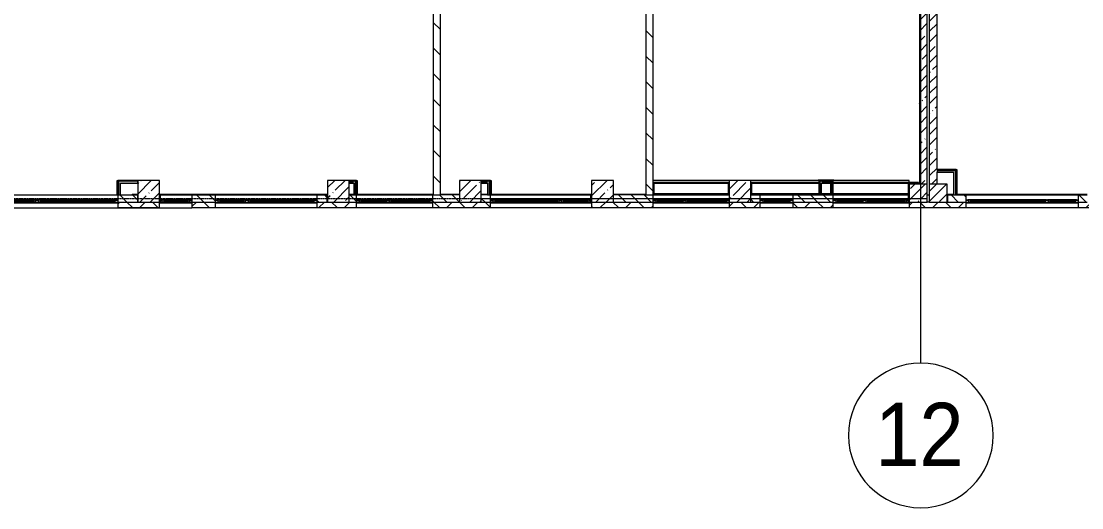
# Model space of a CAD drawing. Header units: millimetres. Extents: x 81548 to 272142, y -8553 to 29000.
# Drawn here: x 158572 to 187892, y -8553 to 4902 of the extents above; entities that cross this region are included whole.
import ezdxf

# ---------------------------------------------------------------- set-up
doc = ezdxf.new("R2010")
doc.units = ezdxf.units.MM
doc.linetypes.add('Осевая', pattern=[31.75, 6.35, -4.7625, 15.875, -4.7625])
for name, color, linetype, lineweight, true_color in [('A-FLOR-1', 7, 'Continuous', 5, 0xaaaaaa), ('I-WALL-2', 7, 'Continuous', 5, 0xe7e7e7), ('I-WALL-3', 7, 'Continuous', 9, 0xe7e7e7)]:
    doc.layers.add(name, color=color, linetype=linetype, lineweight=lineweight, true_color=true_color)
for name, color, linetype, lineweight in [('A-GLAZ-3', 7, 'Continuous', 5), ('A-WALL', 7, 'Continuous', 9), ('A-WALL-3', 7, 'Continuous', 5), ('I-WALL-4', 7, 'Continuous', 5), ('S-COLS-3', 7, 'Continuous', 5), ('Оси', 7, 'Continuous', 9), ('Оси-1', 7, 'Continuous', 20), ('Оси-2', 7, 'Осевая', 9)]:
    doc.layers.add(name, color=color, linetype=linetype, lineweight=lineweight)
doc.styles.add('Arial_1', font='arial.ttf', dxfattribs={"width": 0.9, "height": 1750})
pattern_1 = [(45, (145131.5, 0), (-285.123, 285.123), []), (45, (145416.64, 0), (-285.123, 285.123), [504.031, -100.806, 16.764, -84.042])]
pattern_2 = [(135, (145131.5, 0), (-353.553, -353.553), [])]
pattern_3 = [(135, (145131.52, 0), (-176.7767, -176.7767), [])]
pattern_4 = [(45, (145131.5, 0), (-530.33, 530.33), []), (135, (145131.5, 0), (-530.33, -530.33), [])]

# ---------------------------------------------------------------- blocks, each defined once
blk = doc.blocks.new('BSC_Колонна _Прямоугольная - 600х600-V25-2_10_3_птичка')
at = {"layer": 'S-COLS-3'}
h = blk.add_hatch(dxfattribs=at)
h.set_pattern_fill('FP_42', color=256, style=0, pattern_type=2)
h.set_pattern_definition([(45, (-25860, -200), (-285.123, 285.123), []), (45, (-25574.88, -200), (-285.123, 285.123), [504.031, -100.806, 16.764, -84.042])])
h.paths.add_polyline_path([(-285, -300), (300, -300), (300, 300), (-300, 300), (-300, -300)])
for p, q in [((300, 300), (-300, 300)), ((-300, 300), (-300, -300)), ((300, -300), (300, 300)), ((-300, -300), (300, -300))]:
    blk.add_line(p, q, dxfattribs=at)
blk = doc.blocks.new('BSC_Колонна _Прямоугольная - 600х600-V26-2_10_3_птичка')
at = {"layer": 'S-COLS-3'}
h = blk.add_hatch(dxfattribs=at)
h.set_pattern_fill('FP_43', color=256, style=0, pattern_type=2)
h.set_pattern_definition([(45, (-29509.74, -200), (-285.123, 285.123), []), (45, (-29224.6, -200), (-285.123, 285.123), [504.031, -100.806, 16.764, -84.042])])
h.paths.add_polyline_path([(-300, -300), (300, -300), (300, 300), (-300, 300)])
for p, q in [((300, 300), (-300, 300)), ((-300, 300), (-300, -300)), ((300, -300), (300, 300)), ((-300, -300), (300, -300))]:
    blk.add_line(p, q, dxfattribs=at)
blk = doc.blocks.new('BSC_Колонна _Прямоугольная - 500х500-V27-2_10_3_птичка')
at = {"layer": 'S-COLS-3'}
h = blk.add_hatch(dxfattribs=at)
h.set_pattern_fill('FP_44', color=256, style=0, pattern_type=2)
h.set_pattern_definition([(45, (-38790, -150), (-285.123, 285.123), []), (45, (-38504.88, -150), (-285.123, 285.123), [504.031, -100.806, 16.764, -84.042])])
h.paths.add_polyline_path([(-216, -250), (250, -250), (250, 250), (-250, 250), (-250, -250)])
for p, q in [((250, 250), (-250, 250)), ((-250, 250), (-250, -250)), ((250, -250), (250, 250)), ((-250, -250), (250, -250))]:
    blk.add_line(p, q, dxfattribs=at)
blk = doc.blocks.new('BSC_Колонна _Прямоугольная - 600х600-V56-2_10_3_птичка')
at = {"layer": 'S-COLS-3'}
h = blk.add_hatch(dxfattribs=at)
h.set_pattern_fill('FP_84', color=256, style=0, pattern_type=2)
h.set_pattern_definition([(45, (-33310, -200), (-285.123, 285.123), []), (45, (-33024.88, -200), (-285.123, 285.123), [504.031, -100.806, 16.764, -84.042])])
h.paths.add_polyline_path([(-300, -300), (300, -300), (300, 300), (-300, 300), (-300, 30)])
for p, q in [((300, 300), (-300, 300)), ((-300, 300), (-300, -300)), ((300, -300), (300, 300)), ((-300, -300), (300, -300))]:
    blk.add_line(p, q, dxfattribs=at)
blk = doc.blocks.new('120_Окно_СКБ_2Ст - 120_Окно_СКБ_2Ст 2100х2400 _мал створка справа_-22446225-2_10_3_птичка')
at = {"layer": 'A-GLAZ-3'}
for p, q in [((-1050, -127), (-1050, -57)), ((-1050, -57), (-980, -57)), ((1050, -57), (-1050, -57)), ((-980, -127), (-1050, -127)), ((-1050, -127), (-1000, -127)), ((-980, -127), (-1000, -127)), ((-1000, -127), (-1000, -137)), ((-1000, -137), (170, -137)), ((170, -137), (-1000, -137)), ((-980, -57), (-980, -127)), ((150, -87), (-980, -87)), ((-980, -87), (-980, -127)), ((-930, -137), (-930, -87)), ((-930, -107), (100, -107)), ((100, -117), (-930, -117)), ((100, -137), (100, -87)), ((150, -127), (150, -57)), ((150, -57), (220, -57)), ((150, -127), (150, -87)), ((220, -127), (150, -127)), ((170, -127), (150, -127)), ((170, -127), (200, -127)), ((170, -137), (170, -127)), ((220, -127), (200, -127)), ((200, -127), (200, -137)), ((200, -137), (1000, -137)), ((1000, -137), (200, -137)), ((220, -57), (220, -127)), ((980, -87), (220, -87)), ((220, -87), (220, -127)), ((270, -137), (270, -87)), ((270, -107), (930, -107)), ((930, -117), (270, -117)), ((930, -137), (930, -87)), ((980, -127), (980, -57)), ((980, -57), (1050, -57)), ((980, -127), (980, -87)), ((1050, -127), (980, -127)), ((1000, -127), (980, -127)), ((1000, -127), (1050, -127)), ((1000, -137), (1000, -127)), ((1050, -57), (1050, -127))]:
    blk.add_line(p, q, dxfattribs=at)
blk = doc.blocks.new('120_Окно_СКБ_2Ст - 120_Окно_СКБ_2Ст 3100х2500 _мал_ створка слева-2_-22446420-2_10_3_птичка')
at = {"layer": 'A-GLAZ-3'}
for p, q in [((-1550, -127), (-1550, -57)), ((-1550, -57), (-1480, -57)), ((1550, -57), (-1550, -57)), ((-1480, -127), (-1550, -127)), ((-1550, -127), (-1500, -127)), ((-1480, -127), (-1500, -127)), ((-1500, -127), (-1500, -137)), ((-1500, -137), (-700, -137)), ((-700, -137), (-1500, -137)), ((-1480, -57), (-1480, -127)), ((-720, -87), (-1480, -87)), ((-1480, -87), (-1480, -127)), ((-1430, -137), (-1430, -87)), ((-1430, -107), (-770, -107)), ((-770, -117), (-1430, -117)), ((-770, -137), (-770, -87)), ((-720, -127), (-720, -57)), ((-720, -57), (-650, -57)), ((-720, -127), (-720, -87)), ((-650, -127), (-720, -127)), ((-700, -127), (-720, -127)), ((-700, -127), (-670, -127)), ((-700, -137), (-700, -127)), ((-650, -127), (-670, -127)), ((-670, -127), (-670, -137)), ((-670, -137), (1500, -137)), ((1500, -137), (-670, -137)), ((-650, -57), (-650, -127)), ((1480, -87), (-650, -87)), ((-650, -87), (-650, -127)), ((-600, -137), (-600, -87)), ((-600, -107), (1430, -107)), ((1430, -117), (-600, -117)), ((1430, -137), (1430, -87)), ((1480, -127), (1480, -57)), ((1480, -57), (1550, -57)), ((1480, -127), (1480, -87)), ((1550, -127), (1480, -127)), ((1500, -127), (1480, -127)), ((1500, -127), (1550, -127)), ((1500, -137), (1500, -127)), ((1550, -57), (1550, -127))]:
    blk.add_line(p, q, dxfattribs=at)
blk = doc.blocks.new('120_Окно_СКБ_2Ст - 120_Окно_СКБ_2Ст 2800х2500_створка_-22445922-2_10_3_птичка')
at = {"layer": 'A-GLAZ-3'}
for p, q in [((-1400, -127), (-1400, -57)), ((-1400, -57), (-1330, -57)), ((1400, -57), (-1400, -57)), ((-1330, -127), (-1400, -127)), ((-1400, -127), (-1350, -127)), ((-1330, -127), (-1350, -127)), ((-1350, -127), (-1350, -137)), ((-1350, -137), (520, -137)), ((520, -137), (-1350, -137)), ((-1330, -57), (-1330, -127)), ((500, -87), (-1330, -87)), ((-1330, -87), (-1330, -127)), ((-1280, -137), (-1280, -87)), ((-1280, -107), (450, -107)), ((450, -117), (-1280, -117)), ((450, -137), (450, -87)), ((500, -127), (500, -57)), ((500, -57), (570, -57)), ((500, -127), (500, -87)), ((570, -127), (500, -127)), ((520, -127), (500, -127)), ((520, -127), (550, -127)), ((520, -137), (520, -127)), ((570, -127), (550, -127)), ((550, -127), (550, -137)), ((550, -137), (1350, -137)), ((1350, -137), (550, -137)), ((570, -57), (570, -127)), ((1330, -87), (570, -87)), ((570, -87), (570, -127)), ((620, -137), (620, -87)), ((620, -107), (1280, -107)), ((1280, -117), (620, -117)), ((1280, -137), (1280, -87)), ((1330, -127), (1330, -57)), ((1330, -57), (1400, -57)), ((1330, -127), (1330, -87)), ((1400, -127), (1330, -127)), ((1350, -127), (1330, -127)), ((1350, -127), (1400, -127)), ((1350, -137), (1350, -127)), ((1400, -57), (1400, -127))]:
    blk.add_line(p, q, dxfattribs=at)
blk = doc.blocks.new('120_Окно_СКБ_2Ст - 120_Окно_СКБ_2Ст 3100х2500 _мал_створка слева_ 2-22446355-2_10_3_птичка')
at = {"layer": 'A-GLAZ-3'}
for p, q in [((-1550, -127), (-1550, -57)), ((-1550, -57), (-1480, -57)), ((1550, -57), (-1550, -57)), ((-1480, -127), (-1550, -127)), ((-1550, -127), (-1500, -127)), ((-1480, -127), (-1500, -127)), ((-1500, -127), (-1500, -137)), ((-1500, -137), (670, -137)), ((670, -137), (-1500, -137)), ((-1480, -57), (-1480, -127)), ((650, -87), (-1480, -87)), ((-1480, -87), (-1480, -127)), ((-1430, -137), (-1430, -87)), ((-1430, -107), (600, -107)), ((600, -117), (-1430, -117)), ((600, -137), (600, -87)), ((650, -127), (650, -57)), ((650, -57), (720, -57)), ((650, -127), (650, -87)), ((720, -127), (650, -127)), ((670, -127), (650, -127)), ((670, -127), (700, -127)), ((670, -137), (670, -127)), ((720, -127), (700, -127)), ((700, -127), (700, -137)), ((700, -137), (1500, -137)), ((1500, -137), (700, -137)), ((720, -57), (720, -127)), ((1480, -87), (720, -87)), ((720, -87), (720, -127)), ((770, -137), (770, -87)), ((770, -107), (1430, -107)), ((1430, -117), (770, -117)), ((1430, -137), (1430, -87)), ((1480, -127), (1480, -57)), ((1480, -57), (1550, -57)), ((1480, -127), (1480, -87)), ((1550, -127), (1480, -127)), ((1500, -127), (1480, -127)), ((1500, -127), (1550, -127)), ((1500, -137), (1500, -127)), ((1550, -57), (1550, -127))]:
    blk.add_line(p, q, dxfattribs=at)
blk = doc.blocks.new('BSC_Колонна _Прямоугольная - 500х500-V96-2_10_3_птичка')
at = {"layer": 'S-COLS-3'}
h = blk.add_hatch(dxfattribs=at)
h.set_pattern_fill('FP_118', color=256, style=0, pattern_type=2)
h.set_pattern_definition([(45, (-38240, -150), (-285.123, 285.123), []), (45, (-37954.88, -150), (-285.123, 285.123), [504.031, -100.806, 16.764, -84.042])])
h.paths.add_polyline_path([(-250, -250), (250, -250), (250, 250), (-250, 250), (-250, 80)])
for p, q in [((250, 250), (-250, 250)), ((-250, 250), (-250, -250)), ((250, -250), (250, 250)), ((-250, -250), (250, -250))]:
    blk.add_line(p, q, dxfattribs=at)
blk = doc.blocks.new('120_Окно_СКБ_2Ст - 120_Окно_СКБ_2Ст 2800х2500 4-24273432-2_10_3_птичка')
at = {"layer": 'A-GLAZ-3'}
for p, q in [((-1400, -127), (-1400, -57)), ((-1400, -57), (-1330, -57)), ((1400, -57), (-1400, -57)), ((-1330, -127), (-1400, -127)), ((-1400, -127), (-1350, -127)), ((-1330, -127), (-1350, -127)), ((-1350, -127), (-1350, -137)), ((-1350, -137), (-550, -137)), ((-550, -137), (-1350, -137)), ((-1330, -57), (-1330, -127)), ((-570, -87), (-1330, -87)), ((-1330, -87), (-1330, -127)), ((-1280, -137), (-1280, -87)), ((-1280, -107), (-620, -107)), ((-620, -117), (-1280, -117)), ((-620, -137), (-620, -87)), ((-570, -127), (-570, -57)), ((-570, -57), (-500, -57)), ((-570, -127), (-570, -87)), ((-500, -127), (-570, -127)), ((-550, -127), (-570, -127)), ((-550, -127), (-520, -127)), ((-550, -137), (-550, -127)), ((-500, -127), (-520, -127)), ((-520, -127), (-520, -137)), ((-520, -137), (1350, -137)), ((1350, -137), (-520, -137)), ((-500, -57), (-500, -127)), ((1330, -87), (-500, -87)), ((-500, -87), (-500, -127)), ((-450, -137), (-450, -87)), ((-450, -107), (1280, -107)), ((1280, -117), (-450, -117)), ((1280, -137), (1280, -87)), ((1330, -127), (1330, -57)), ((1330, -57), (1400, -57)), ((1330, -127), (1330, -87)), ((1400, -127), (1330, -127)), ((1350, -127), (1330, -127)), ((1350, -127), (1400, -127)), ((1350, -137), (1350, -127)), ((1400, -57), (1400, -127))]:
    blk.add_line(p, q, dxfattribs=at)
blk = doc.blocks.new('120_Окно_СКБ_1Ст - 120_Окно_СКБ_1Ст 900х2500_h_-22445987-2_10_3_птичка')
at = {"layer": 'A-GLAZ-3'}
for p, q in [((-450, -127), (-450, -57)), ((-450, -57), (-380, -57)), ((450, -57), (-450, -57)), ((-380, -127), (-450, -127)), ((-450, -127), (-400, -127)), ((-380, -127), (-400, -127)), ((-400, -127), (-400, -137)), ((-400, -137), (400, -137)), ((400, -137), (-400, -137)), ((-380, -57), (-380, -127)), ((380, -87), (-380, -87)), ((-380, -87), (-380, -127)), ((-330, -137), (-330, -87)), ((-330, -107), (330, -107)), ((330, -117), (-330, -117)), ((330, -137), (330, -87)), ((380, -127), (380, -57)), ((380, -57), (450, -57)), ((380, -127), (380, -87)), ((450, -127), (380, -127)), ((400, -127), (380, -127)), ((400, -127), (450, -127)), ((400, -137), (400, -127)), ((450, -57), (450, -127))]:
    blk.add_line(p, q, dxfattribs=at)
blk = doc.blocks.new('120_Окно_СКБ_1Ст - 120_Окно_СКБ_1Ст 900х2500_h_-20664874-2_10_3_птичка')
at = {"layer": 'A-GLAZ-3'}
for p, q in [((-450, -127), (-450, -57)), ((-450, -57), (-380, -57)), ((450, -57), (-450, -57)), ((-380, -127), (-450, -127)), ((-450, -127), (-400, -127)), ((-380, -127), (-400, -127)), ((-400, -127), (-400, -137)), ((-400, -137), (400, -137)), ((400, -137), (-400, -137)), ((-380, -57), (-380, -127)), ((380, -87), (-380, -87)), ((-380, -87), (-380, -127)), ((-330, -137), (-330, -87)), ((-330, -107), (330, -107)), ((330, -117), (-330, -117)), ((330, -137), (330, -87)), ((380, -127), (380, -57)), ((380, -57), (450, -57)), ((380, -127), (380, -87)), ((450, -127), (380, -127)), ((400, -127), (380, -127)), ((400, -127), (450, -127)), ((400, -137), (400, -127)), ((450, -57), (450, -127))]:
    blk.add_line(p, q, dxfattribs=at)
blk = doc.blocks.new('BSC_Колонна _Прямоугольная - 600х600-V129-2_10_3_птичка')
at = {"layer": 'S-COLS-3'}
h = blk.add_hatch(dxfattribs=at)
h.set_pattern_fill('FP_148', color=256, style=0, pattern_type=2)
h.set_pattern_definition([(45, (-22210, -200), (-285.123, 285.123), []), (45, (-21924.88, -200), (-285.123, 285.123), [504.031, -100.806, 16.764, -84.042])])
h.paths.add_polyline_path([(-300, -300), (300, -300), (300, 300), (-300, 300), (-300, 30)])
for p, q in [((300, 300), (-300, 300)), ((-300, 300), (-300, -300)), ((300, -300), (300, 300)), ((-300, -300), (300, -300))]:
    blk.add_line(p, q, dxfattribs=at)
blk = doc.blocks.new('Зашивка приборов отопления23 - Зашивка приборов отопления-33321838-2_10_3_птичка')
at = {"layer": 'A-WALL-3'}
for p, q in [((36640, 23400), (34540, 23400)), ((34540, 23079), (36640, 23079)), ((36640, 23079), (34540, 23079)), ((34540, 23004), (36640, 23004))]:
    blk.add_line(p, q, dxfattribs=at)
blk = doc.blocks.new('Зашивка приборов отопления24 - Зашивка приборов отопления-33321996-2_10_3_птичка')
at = {"layer": 'A-WALL-3'}
for p, q in [((36640, 23400), (34760, 23400)), ((34760, 23079), (36640, 23079)), ((36640, 23079), (34760, 23079)), ((34760, 23004), (36640, 23004))]:
    blk.add_line(p, q, dxfattribs=at)
blk = doc.blocks.new('Зашивка приборов отопления25 - Зашивка приборов отопления-33322064-2_10_3_птичка')
at = {"layer": 'A-WALL-3'}
for p, q in [((36640, 23400), (34540, 23400)), ((34540, 23104), (34540, 23079)), ((34540, 23079), (36640, 23079)), ((36640, 23079), (34540, 23079)), ((34540, 23079), (34540, 23004)), ((34540, 23004), (36640, 23004))]:
    blk.add_line(p, q, dxfattribs=at)
blk = doc.blocks.new('Ось сетки - D8-29747960-2_10_3_птичка')
at = {"layer": 'Оси-1'}
for start, end in [(360, 180), (180, 360)]:
    blk.add_arc((0, 0), 4, start, end, dxfattribs=at)

msp = doc.modelspace()

# ---------------------------------------------------------------- hatches: boundary and pattern name
at = {"layer": 'A-WALL-3'}
h = msp.add_hatch(dxfattribs=at)
h.set_pattern_fill('FP_65', color=256, style=0, pattern_type=2)
h.set_pattern_definition(pattern_3)
h.paths.add_polyline_path([(161421.1, -100), (161791.5, -100), (161791.5, 100), (161241.5, 100), (161241.5, -100)])
h.paths.add_polyline_path([(157891.5, -100), (158141.5, -100), (158141.5, 100), (157891.5, 100)])
h = msp.add_hatch(dxfattribs=at)
h.set_pattern_fill('FP_65', color=256, style=0, pattern_type=2)
h.set_pattern_definition(pattern_3)
h.paths.add_polyline_path([(166741.5, -100), (167031.5, -100), (167031.5, 100), (166741.5, 100)])
h.paths.add_polyline_path([(163941.5, -100), (163941.5, 100), (163291.5, 100), (163291.5, -100)])
h = msp.add_hatch(dxfattribs=at)
h.set_pattern_fill('FP_65', color=256, style=0, pattern_type=2)
h.set_pattern_definition(pattern_3)
h.paths.add_polyline_path([(169941.5, -100), (170691.5, -100), (170691.5, 100), (169941.5, 100)])
h.paths.add_polyline_path([(167641.5, -100), (167841.5, -100), (167841.5, 100), (167641.5, 100)])
h = msp.add_hatch(dxfattribs=at)
h.set_pattern_fill('FP_65', color=256, style=0, pattern_type=2)
h.set_pattern_definition(pattern_3)
h.paths.add_polyline_path([(171541.3, -100), (171541.3, 100), (171291.5, 100), (171291.5, -100)])
h = msp.add_hatch(dxfattribs=at)
h.set_pattern_fill('FP_65', color=256, style=0, pattern_type=2)
h.set_pattern_definition(pattern_3)
h.paths.add_polyline_path([(176041.5, -100), (176041.5, 100), (174941.3, 100), (174941.3, -100), (175813.2, -100)])
h = msp.add_hatch(dxfattribs=at)
h.set_pattern_fill('FP_65', color=256, style=0, pattern_type=2)
h.set_pattern_definition(pattern_3)
h.paths.add_polyline_path([(179991.5, -100), (181021.5, -100), (181021.5, 100), (179901.5, 100), (179901.5, -100)])
h.paths.add_polyline_path([(178741.5, -100), (179001.5, -100), (179001.5, 100), (178741.5, 100)])
h = msp.add_hatch(dxfattribs=at)
h.set_pattern_fill('FP_65', color=256, style=0, pattern_type=2)
h.set_pattern_definition(pattern_3)
h.paths.add_polyline_path([(188041.5, -100), (188041.5, 100), (187791.5, 100), (187791.5, -100)])
h.paths.add_polyline_path([(184634.1, -100), (184691.5, -100), (184691.5, 100), (184181.5, 100), (184181.5, -100)])
h = msp.add_hatch(dxfattribs=at)
h.set_pattern_fill('FP_55', color=256, style=0, pattern_type=2)
h.set_pattern_definition([(45, (145131.5, 0), (-353.5534, 353.5534), []), (135, (145131.5, 0), (-353.5534, -353.5534), [])])
h.paths.add_polyline_path([(220831.5, -250), (220831.5, -100), (216691.5, -100), (216691.5, -250), (219917.9, -250)])
h.paths.add_polyline_path([(214346.8, -250), (215791.5, -250), (215791.5, -100), (212191.5, -100), (212191.5, -250), (212489.7, -250)])
h.paths.add_polyline_path([(203191.5, -250), (203941.5, -250), (203941.5, -100), (203191.5, -100)])
h.paths.add_polyline_path([(207191.5, -250), (207191.5, -100), (206041.5, -100), (206041.5, -250), (206918.6, -250)])
h.paths.add_polyline_path([(202276, -250), (202291.5, -250), (202291.5, -100), (201541.5, -100), (201541.5, -250)])
h.paths.add_polyline_path([(210291.5, -250), (211291.5, -250), (211291.5, -100), (210291.5, -100)])
h.paths.add_polyline_path([(198441.5, -250), (198441.5, -100), (197041.5, -100), (197041.5, -250), (197633.4, -250)])
h.paths.add_polyline_path([(193941.5, -250), (193941.5, -100), (192541.5, -100), (192541.5, -250), (193919.3, -250)])
h.paths.add_polyline_path([(190205.2, -250), (190441.5, -250), (190441.5, -100), (190067.9, -100), (190067.9, -250)])
h.paths.add_polyline_path([(188541.5, -250), (189167.9, -250), (189167.9, -100), (187791.5, -100), (187791.5, -250), (188348.2, -250)])
h.paths.add_polyline_path([(174420.4, -250), (176041.5, -250), (176041.5, -100), (174341.3, -100), (174341.3, -250)])
h.paths.add_polyline_path([(184691.5, -250), (184691.5, -100), (183121.5, -100), (183121.5, -250), (184634.1, -250)])
h.paths.add_polyline_path([(180920, -250), (181021.5, -250), (181021.5, -100), (179901.5, -100), (179901.5, -250), (179991.5, -250)])
h.paths.add_polyline_path([(179001.5, -250), (179001.5, -100), (178141.5, -100), (178141.5, -250), (178741.5, -250)])
h.paths.add_polyline_path([(170706.3, -250), (171541.3, -250), (171541.3, -100), (169941.5, -100), (169941.5, -250)])
h.paths.add_polyline_path([(167641.5, -250), (167841.5, -250), (167841.5, -100), (166741.5, -100), (166741.5, -250), (167456.5, -250)])
h.paths.add_polyline_path([(161421.1, -250), (162391.5, -250), (162391.5, -100), (161241.5, -100), (161241.5, -250)])
h.paths.add_polyline_path([(163941.5, -250), (163941.5, -100), (163291.5, -100), (163291.5, -250)])
h.paths.add_polyline_path([(148861.5, -250), (148861.5, -100), (144871.5, -100), (144871.5, -250), (148421.8, -250)])
h.paths.add_polyline_path([(153064.4, -250), (153691.5, -250), (153691.5, -100), (149761.5, -100), (149761.5, -250), (152135.9, -250)])
h.paths.add_polyline_path([(157707, -250), (158141.5, -250), (158141.5, -100), (156791.5, -100), (156791.5, -250)])
at = {"layer": 'I-WALL-2'}
for points in [[(161791.5, 425), (161791.5, 475), (161316.5, 475), (161316.5, 425), (161421.1, 425)], [(167766.5, 425), (167766.5, 475), (167641.5, 475), (167641.5, 425)], [(167766.5, 100), (167816.5, 100), (167816.5, 475), (167766.5, 475), (167766.5, 230.5)], [(171466.5, 425), (171466.5, 475), (171291.5, 475), (171291.5, 425)], [(171466.5, 100), (171516.5, 100), (171516.5, 475), (171466.5, 475), (171466.5, 230.5)], [(180646.5, 100), (180696.5, 100), (180696.5, 475), (180646.5, 475), (180646.5, 230.5)], [(180946.5, 425), (180996.5, 425), (180996.5, 475), (180696.5, 475), (180696.5, 425), (180920, 425)], [(180996.5, 100), (180996.5, 425), (180946.5, 425), (180946.5, 100)]]:
    msp.add_hatch(color=256, dxfattribs=at).paths.add_polyline_path(points)
at = {"layer": 'I-WALL-3'}
for points in [[(184346.5, 725), (184396.5, 725), (184396.5, 775), (183891.5, 775), (183891.5, 725)], [(184396.5, 100), (184396.5, 725), (184346.5, 725), (184346.5, 100)], [(161266.5, 100), (161316.5, 100), (161316.5, 475), (161266.5, 475), (161266.5, 230.5)]]:
    msp.add_hatch(color=256, dxfattribs=at).paths.add_polyline_path(points)
at = {"layer": 'I-WALL-4'}
h = msp.add_hatch(dxfattribs=at)
h.set_pattern_fill('FP_66', color=256, style=0, pattern_type=2)
h.set_pattern_definition(pattern_2)
h.paths.add_polyline_path([(170161.5, 100), (170161.5, 7700), (169961.5, 7700), (169961.5, 100)])
h = msp.add_hatch(dxfattribs=at)
h.set_pattern_fill('FP_66', color=256, style=0, pattern_type=2)
h.set_pattern_definition(pattern_2)
h.paths.add_polyline_path([(175841.5, 100), (176041.5, 100), (176041.5, 7700), (175841.5, 7700), (175841.5, 230.5)])
h = msp.add_hatch(dxfattribs=at)
h.set_pattern_fill('FP_63', color=256, style=0, pattern_type=2)
h.set_pattern_definition(pattern_1)
h.paths.add_polyline_path([(183401.5, 400), (183621.5, 400), (183621.5, 7400), (183401.5, 7400), (183401.5, 808.9)])
h = msp.add_hatch(dxfattribs=at)
h.set_pattern_fill('FP_63', color=256, style=0, pattern_type=2)
h.set_pattern_definition(pattern_1)
h.paths.add_polyline_path([(183671.5, 410), (183891.5, 410), (183891.5, 7380), (183671.5, 7380), (183671.5, 808.9)])
h = msp.add_hatch(dxfattribs=at)
h.set_pattern_fill('FP_167', color=256, style=0, pattern_type=2)
h.set_pattern_definition(pattern_4)
h.paths.add_polyline_path([(184409, 787.5), (184421.5, 787.5), (184421.5, 800), (183891.5, 800), (183891.5, 787.5)])
h = msp.add_hatch(dxfattribs=at)
h.set_pattern_fill('FP_167', color=256, style=0, pattern_type=2)
h.set_pattern_definition(pattern_4)
h.paths.add_polyline_path([(184396.5, 775), (184409, 775), (184409, 787.5), (183891.5, 787.5), (183891.5, 775)])
h = msp.add_hatch(dxfattribs=at)
h.set_pattern_fill('FP_167', color=256, style=0, pattern_type=2)
h.set_pattern_definition(pattern_4)
h.paths.add_polyline_path([(161241.5, 100), (161254, 100), (161254, 500), (161241.5, 500), (161241.5, 230.5)])
h = msp.add_hatch(dxfattribs=at)
h.set_pattern_fill('FP_167', color=256, style=0, pattern_type=2)
h.set_pattern_definition(pattern_4)
h.paths.add_polyline_path([(161254, 487.5), (161791.5, 487.5), (161791.5, 500), (161254, 500)])
h = msp.add_hatch(dxfattribs=at)
h.set_pattern_fill('FP_167', color=256, style=0, pattern_type=2)
h.set_pattern_definition(pattern_4)
h.paths.add_polyline_path([(161254, 100), (161266.5, 100), (161266.5, 487.5), (161254, 487.5), (161254, 230.5)])
h = msp.add_hatch(dxfattribs=at)
h.set_pattern_fill('FP_167', color=256, style=0, pattern_type=2)
h.set_pattern_definition(pattern_4)
h.paths.add_polyline_path([(161266.5, 475), (161791.5, 475), (161791.5, 487.5), (161266.5, 487.5)])
h = msp.add_hatch(dxfattribs=at)
h.set_pattern_fill('FP_167', color=256, style=0, pattern_type=2)
h.set_pattern_definition(pattern_4)
h.paths.add_polyline_path([(167816.5, 100), (167829, 100), (167829, 487.5), (167816.5, 487.5), (167816.5, 230.5)])
h = msp.add_hatch(dxfattribs=at)
h.set_pattern_fill('FP_167', color=256, style=0, pattern_type=2)
h.set_pattern_definition(pattern_4)
h.paths.add_polyline_path([(167829, 100), (167841.5, 100), (167841.5, 500), (167829, 500), (167829, 230.5)])
h = msp.add_hatch(dxfattribs=at)
h.set_pattern_fill('FP_167', color=256, style=0, pattern_type=2)
h.set_pattern_definition(pattern_4)
h.paths.add_polyline_path([(171516.5, 100), (171529, 100), (171529, 487.5), (171516.5, 487.5), (171516.5, 230.5)])
h = msp.add_hatch(dxfattribs=at)
h.set_pattern_fill('FP_167', color=256, style=0, pattern_type=2)
h.set_pattern_definition(pattern_4)
h.paths.add_polyline_path([(171529, 100), (171541.5, 100), (171541.5, 500), (171529, 500), (171529, 230.5)])
h = msp.add_hatch(dxfattribs=at)
h.set_pattern_fill('FP_167', color=256, style=0, pattern_type=2)
h.set_pattern_definition(pattern_4)
h.paths.add_polyline_path([(180621.5, 100), (180634, 100), (180634, 500), (180621.5, 500), (180621.5, 230.5)])
h = msp.add_hatch(dxfattribs=at)
h.set_pattern_fill('FP_167', color=256, style=0, pattern_type=2)
h.set_pattern_definition(pattern_4)
h.paths.add_polyline_path([(181021.5, 487.5), (181021.5, 500), (180634, 500), (180634, 487.5), (181009, 487.5)])
h = msp.add_hatch(dxfattribs=at)
h.set_pattern_fill('FP_167', color=256, style=0, pattern_type=2)
h.set_pattern_definition(pattern_4)
h.paths.add_polyline_path([(181009, 475), (181009, 487.5), (180646.5, 487.5), (180646.5, 475), (180996.5, 475)])
h = msp.add_hatch(dxfattribs=at)
h.set_pattern_fill('FP_167', color=256, style=0, pattern_type=2)
h.set_pattern_definition(pattern_4)
h.paths.add_polyline_path([(180996.5, 100), (181009, 100), (181009, 475), (180996.5, 475), (180996.5, 230.5)])
h = msp.add_hatch(dxfattribs=at)
h.set_pattern_fill('FP_167', color=256, style=0, pattern_type=2)
h.set_pattern_definition(pattern_4)
h.paths.add_polyline_path([(181021.5, 100), (181021.5, 487.5), (181009, 487.5), (181009, 100)])
at = {"layer": 'S-COLS-3'}
h = msp.add_hatch(dxfattribs=at)
h.set_pattern_fill('FP_63', color=256, style=0, pattern_type=2)
h.set_pattern_definition(pattern_1)
h.paths.add_polyline_path([(162391.5, -100), (162391.5, 500), (161791.5, 500), (161791.5, -100), (162349.6, -100)])

# ---------------------------------------------------------------- linework, layer by layer
at = {"layer": 'A-FLOR-1'}
for p, q in [((184421.5, 800), (184441.5, 800)), ((184441.5, 800), (184441.5, 120)), ((161221.5, 100), (161221.5, 500)), ((161221.5, 500), (161241.5, 500)), ((167841.5, 500), (167861.5, 500)), ((167861.5, 500), (167861.5, 120)), ((171541.5, 500), (171561.5, 500)), ((171561.5, 500), (171561.5, 120)), ((176061.5, 445), (176061.5, 140)), ((178121.5, 445), (176061.5, 445)), ((178121.5, 140), (178121.5, 445)), ((180621.5, 445), (178761.5, 445)), ((178761.5, 445), (178761.5, 140)), ((180600.5, 500), (180600.5, 520)), ((180600.5, 520), (181040.5, 520)), ((183381.5, 445), (181021.5, 445)), ((181040.5, 520), (181040.5, 500)), ((183101.5, 140), (183101.5, 420)), ((183101.5, 420), (183381.5, 420)), ((183381.5, 420), (183381.5, 445)), ((176061.5, 140), (178121.5, 140)), ((178761.5, 140), (180621.5, 140)), ((180696.5, 140), (180946.5, 140)), ((181021.5, 140), (183101.5, 140)), ((183101.5, 100), (183121.5, 100)), ((183621.5, 100), (183671.5, 100)), ((184171.5, 100), (184181.5, 100))]:
    msp.add_line(p, q, dxfattribs=at)
at = {"layer": 'A-WALL'}
for p, q in [((183891.5, 800), (183891.5, 725)), ((183891.5, 787.5), (184409, 787.5)), ((183891.5, 775), (184396.5, 775)), ((184396.5, 775), (184396.5, 100)), ((184409, 787.5), (184409, 100)), ((161254, 100), (161254, 487.5)), ((161791.5, 487.5), (161254, 487.5)), ((161266.5, 100), (161266.5, 475)), ((161791.5, 475), (161266.5, 475)), ((167829, 487.5), (167641.5, 487.5)), ((167816.5, 475), (167641.5, 475)), ((167816.5, 100), (167816.5, 475)), ((167829, 100), (167829, 487.5)), ((171529, 487.5), (171291.5, 487.5)), ((171516.5, 475), (171291.5, 475)), ((171516.5, 100), (171516.5, 475)), ((171529, 100), (171529, 487.5)), ((180634, 487.5), (180634, 100)), ((181009, 487.5), (180634, 487.5)), ((180646.5, 475), (180646.5, 100)), ((180996.5, 475), (180646.5, 475)), ((180996.5, 100), (180996.5, 475)), ((181009, 100), (181009, 487.5)), ((169961.5, 100), (170161.5, 100)), ((175841.5, 100), (176041.5, 100)), ((161241.5, -100), (161791.5, -100)), ((161241.5, -250), (162391.5, -250)), ((161241.5, -253), (162391.5, -253)), ((163291.5, -100), (163941.5, -100)), ((163291.5, -250), (163941.5, -250)), ((163291.5, -253), (163941.5, -253)), ((166741.5, -100), (167031.5, -100)), ((166741.5, -250), (167841.5, -250)), ((166741.5, -253), (167841.5, -253)), ((167641.5, -100), (167841.5, -100)), ((169941.5, -100), (170691.5, -100)), ((169941.5, -250), (171541.3, -250)), ((169941.5, -253), (171541.3, -253)), ((171291.5, -100), (171541.3, -100)), ((174341.3, -250), (176041.5, -250)), ((174341.3, -253), (176041.5, -253)), ((174941.3, -100), (176041.5, -100)), ((178141.5, -250), (179001.5, -250)), ((178141.5, -253), (179001.5, -253)), ((178741.5, -100), (179001.5, -100)), ((179901.5, -100), (181021.5, -100)), ((179901.5, -250), (181021.5, -250)), ((179901.5, -253), (181021.5, -253)), ((183121.5, -250), (184691.5, -250)), ((183121.5, -253), (184691.5, -253)), ((184181.5, -100), (184691.5, -100)), ((187791.5, -100), (188041.5, -100)), ((187791.5, -250), (189167.9, -250)), ((187791.5, -253), (189167.9, -253))]:
    msp.add_line(p, q, dxfattribs=at)
at = {"layer": 'A-WALL-3'}
for p, q in [((157891.5, 100), (161791.5, 100)), ((161241.5, 100), (161241.5, -258)), ((161791.5, -100), (161791.5, 100)), ((162411.5, 100), (162411.5, -100)), ((162411.5, 100), (167031.5, 100)), ((163291.5, 100), (163291.5, -258)), ((163941.5, -258), (163941.5, 100)), ((166741.5, 100), (166741.5, -258)), ((167031.5, -100), (167031.5, 100)), ((167641.5, 100), (169961.5, 100)), ((167841.5, -258), (167841.5, 100)), ((169941.5, 100), (169941.5, -258)), ((170691.5, 100), (170161.5, 100)), ((171466.5, 100), (171291.5, 100)), ((171541.3, -258), (171541.3, 100)), ((171541.5, 100), (174321.3, 100)), ((174321.3, -100), (174321.3, 100)), ((175841.5, 100), (174941.3, 100)), ((176041.5, -258), (176041.5, 100)), ((176041.5, 100), (178141.5, 100)), ((178741.5, 100), (183101.5, 100)), ((179001.5, -258), (179001.5, 100)), ((179901.5, 100), (179901.5, -258)), ((181021.5, -258), (181021.5, 100)), ((184181.5, 100), (184181.5, -100)), ((184181.5, 100), (188041.5, 100)), ((184691.5, -258), (184691.5, 100)), ((187791.5, 100), (187791.5, -258)), ((144863.5, -258), (163291.5, -258)), ((157291.5, -100), (162391.5, -100)), ((162391.5, -258), (162391.5, -100)), ((169941.5, -258), (163291.5, -258)), ((163941.5, -100), (167041.5, -100)), ((203191.5, -258), (169941.5, -258)), ((174341.3, -100), (174341.3, -258)), ((178141.5, -100), (178141.5, -258)), ((179001.5, -100), (183121.5, -100)), ((183121.5, -100), (183121.5, -258)), ((183671.5, -100), (183621.5, -100)), ((184171.5, -100), (187791.5, -100))]:
    msp.add_line(p, q, dxfattribs=at)
at = {"layer": 'I-WALL-4'}
for p, q in [((169961.5, 7700), (169961.5, 100)), ((175841.5, 7700), (175841.5, 100)), ((176041.5, 100), (176041.5, 7900)), ((183621.5, 400), (183621.5, 7400)), ((183671.5, 7380), (183671.5, 410)), ((183891.5, 800), (183891.5, 7380)), ((170161.5, 100), (170161.5, 7100)), ((183401.5, 5270), (183401.5, 400)), ((184421.5, 800), (183891.5, 800)), ((183891.5, 410), (183891.5, 725)), ((183891.5, 725), (184346.5, 725)), ((184346.5, 725), (184346.5, 100)), ((184421.5, 100), (184421.5, 800)), ((161241.5, 500), (161241.5, 100)), ((161791.5, 500), (161241.5, 500)), ((161316.5, 100), (161316.5, 425)), ((161316.5, 425), (161791.5, 425)), ((161791.5, 425), (161791.5, 500)), ((167841.5, 500), (167641.5, 500)), ((167641.5, 425), (167766.5, 425)), ((167766.5, 425), (167766.5, 100)), ((167841.5, 100), (167841.5, 500)), ((171541.5, 500), (171291.5, 500)), ((171291.5, 425), (171466.5, 425)), ((171466.5, 425), (171466.5, 100)), ((171541.5, 100), (171541.5, 500)), ((180621.5, 500), (180621.5, 100)), ((181021.5, 500), (180621.5, 500)), ((180696.5, 100), (180696.5, 425)), ((180696.5, 425), (180946.5, 425)), ((180946.5, 425), (180946.5, 100)), ((181021.5, 100), (181021.5, 500)), ((183671.5, 410), (183891.5, 410)), ((161641.5, 120), (161791.5, 120)), ((161641.5, 120), (161641.5, 100)), ((162391.5, 120), (167041.5, 120)), ((167641.5, 120), (167766.5, 120)), ((167840.9, 120), (169962.1, 120)), ((170161.5, 120), (170691.5, 120)), ((171291.5, 120), (171466.5, 120)), ((171466.5, 100), (171541.5, 100)), ((171540.9, 120), (174341.3, 120)), ((174941.3, 120), (175841.5, 120)), ((176041.5, 120), (178141.5, 120)), ((178741.5, 120), (180622.2, 120)), ((180696.5, 120), (180946.5, 120)), ((181020.7, 120), (183101.5, 120)), ((183101.5, -100), (183101.5, 120)), ((184181.5, 120), (184346.5, 120)), ((184181.5, 120), (184181.5, 100)), ((184421.1, 120), (188041.5, 120)), ((163291.5, -100), (162391.5, -100)), ((169941.5, -100), (167841.5, -100)), ((174341.3, -100), (171541.3, -100)), ((178141.5, -100), (176041.5, -100))]:
    msp.add_line(p, q, dxfattribs=at)
at = {"layer": 'S-COLS-3'}
for p, q in [((162391.5, 500), (161791.5, 500)), ((161791.5, 500), (161791.5, -100)), ((162391.5, -100), (162391.5, 500)), ((161791.5, -100), (162391.5, -100))]:
    msp.add_line(p, q, dxfattribs=at)
at = {"layer": 'Оси'}
for p, q in [((183441.5, -4552.8), (183441.5, 7947.2)), ((171121.5, 0), (183621.5, 0))]:
    msp.add_line(p, q, dxfattribs=at)
at = {"layer": 'Оси-2'}
msp.add_line((155403.9, 0), (171121.5, 0), dxfattribs=at)

# ---------------------------------------------------------------- block references
at = {"layer": 'A-GLAZ-3', "rotation": 180}
for name, p in [('120_Окно_СКБ_2Ст - 120_Окно_СКБ_2Ст 3100х2500 _мал_створка слева_ 2-22446355-2_10_3_птичка', (159691.5, -175)), ('120_Окно_СКБ_1Ст - 120_Окно_СКБ_1Ст 900х2500_h_-22445987-2_10_3_птичка', (162841.5, -175)), ('120_Окно_СКБ_2Ст - 120_Окно_СКБ_2Ст 2800х2500_створка_-22445922-2_10_3_птичка', (165341.5, -175)), ('120_Окно_СКБ_2Ст - 120_Окно_СКБ_2Ст 2100х2400 _мал створка справа_-22446225-2_10_3_птичка', (168891.5, -175)), ('120_Окно_СКБ_2Ст - 120_Окно_СКБ_2Ст 2800х2500 4-24273432-2_10_3_птичка', (172941.3, -175)), ('120_Окно_СКБ_2Ст - 120_Окно_СКБ_2Ст 2100х2400 _мал створка справа_-22446225-2_10_3_птичка', (177091.5, -175)), ('120_Окно_СКБ_1Ст - 120_Окно_СКБ_1Ст 900х2500_h_-20664874-2_10_3_птичка', (179451.5, -175)), ('120_Окно_СКБ_2Ст - 120_Окно_СКБ_2Ст 2100х2400 _мал створка справа_-22446225-2_10_3_птичка', (182071.5, -175)), ('120_Окно_СКБ_2Ст - 120_Окно_СКБ_2Ст 3100х2500 _мал_ створка слева-2_-22446420-2_10_3_птичка', (186241.5, -175))]:
    msp.add_blockref(name, p, dxfattribs=at)
at = {"layer": 'A-WALL-3', "rotation": 180}
for name, p in [('Зашивка приборов отопления23 - Зашивка приборов отопления-33321838-2_10_3_птичка', (212681.5, 23504)), ('Зашивка приборов отопления24 - Зашивка приборов отопления-33321996-2_10_3_птичка', (215381.5, 23504)), ('Зашивка приборов отопления25 - Зашивка приборов отопления-33322064-2_10_3_птичка', (217661.5, 23504))]:
    msp.add_blockref(name, p, dxfattribs=at)
at = {"layer": 'S-COLS-3'}
for name, p in [('BSC_Колонна _Прямоугольная - 600х600-V129-2_10_3_птичка', (167341.5, 200)), ('BSC_Колонна _Прямоугольная - 600х600-V25-2_10_3_птичка', (170991.5, 200)), ('BSC_Колонна _Прямоугольная - 600х600-V26-2_10_3_птичка', (174641.3, 200)), ('BSC_Колонна _Прямоугольная - 600х600-V56-2_10_3_птичка', (178441.5, 200)), ('BSC_Колонна _Прямоугольная - 500х500-V96-2_10_3_птичка', (183371.5, 150)), ('BSC_Колонна _Прямоугольная - 500х500-V27-2_10_3_птичка', (183921.5, 150))]:
    msp.add_blockref(name, p, dxfattribs=at)
at = {"layer": 'Оси-1', "xscale": 499.9999999999995, "yscale": 499.9999999999995, "zscale": 499.9999999999995}
msp.add_blockref('Ось сетки - D8-29747960-2_10_3_птичка', (183441.5, -6552.8), dxfattribs=at)

# ---------------------------------------------------------------- texts
at = {"layer": 'Оси', "insert": (182178.4, -5649.6), "char_height": 1750, "width": 3030.379, "attachment_point": 1, "style": 'Arial_1'}
msp.add_mtext('12', dxfattribs=at)

doc.saveas('drawing.dxf')
